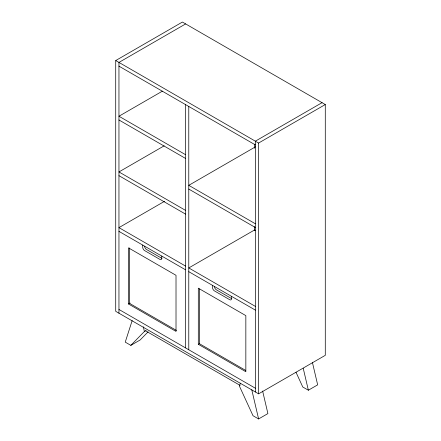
<?xml version="1.0" encoding="UTF-8"?>
<svg xmlns="http://www.w3.org/2000/svg" width="441" height="441" viewBox="0 0 441 441"><rect width="100%" height="100%" fill="white"/><g stroke="black" fill="none" stroke-linecap="round" stroke-linejoin="round"><path stroke-width="0.66" d="M240.373 383.168L239.463 386.217L253.013 415.72L258.602 418.95L267.902 413.581L262.621 391.029M132.162 320.574L125.244 342.133L130.834 345.358L140.133 339.989L148.077 331.869M130.834 345.358L144.383 331.5L146.125 330.491M115.718 60.549L182.398 22.05L325.282 104.545L325.282 355.33L258.602 393.83L115.718 311.335L115.718 60.549L258.602 143.044L325.282 104.545M185.633 23.919L118.954 62.418L118.954 313.204M162.415 91.149L118.954 116.237L185.54 154.681M164.201 145.811L118.954 171.935L185.54 210.374M322.046 102.676L255.367 141.17L255.367 391.955M255.46 146.836L188.781 185.336L255.367 223.774M164.548 201.305L118.954 227.628L185.54 266.072M128.48 303.965L176.014 331.406L176.014 275.311L128.48 247.864L128.48 303.965L130.101 303.028M198.307 344.278L245.841 371.719L245.841 315.624L198.307 288.177L198.307 344.278L199.387 343.655M295.999 372.243L302.769 386.994L308.364 390.219L317.663 384.85L312.382 362.298M118.954 66.156L255.367 144.913M118.954 119.98L185.54 158.424M188.781 189.073L255.367 227.517M255.697 230.682L254.507 229.993L188.781 267.941L255.367 306.385M118.954 175.672L185.54 214.117M118.954 231.365L185.54 269.809M188.781 271.678L255.367 310.122M176.466 330.458L129.527 303.358L129.527 247.947M245.698 370.429L199.354 343.671L199.354 288.943M118.954 309.461L255.367 388.218M145.558 330.811L240.053 385.368M303.237 368.334L308.364 390.219M251.767 389.767L258.602 418.95M143.347 326.836L144.383 331.5M258.602 143.044L258.602 393.83M254.507 144.124L254.507 148.248M254.507 226.602L254.507 230.726M231.597 296.402L231.597 298.601A2.696 1.555 60 0 1 229.695 299.698L214.453 290.9A2.696 1.555 60 0 1 212.545 287.604L212.545 285.399M188.781 106.468L188.781 349.774M185.54 104.6L185.54 347.905M161.775 256.089L161.775 258.288A2.696 1.555 60 0 1 159.868 259.391L144.626 250.587A2.696 1.555 60 0 1 142.724 247.291L142.724 245.091M214.453 286.501A2.696 1.555 60 0 0 216.355 289.803L231.597 298.601A2.696 1.555 60 0 0 231.845 298.728M144.626 246.188A2.696 1.555 60 0 0 146.533 249.49L161.775 258.288A2.696 1.555 60 0 0 162.023 258.415"/></g></svg>
